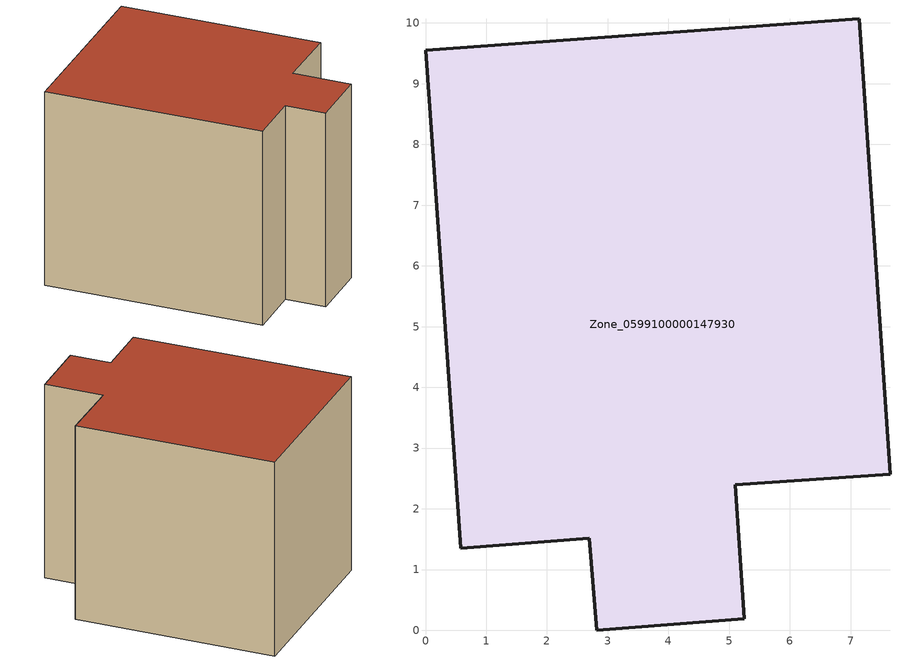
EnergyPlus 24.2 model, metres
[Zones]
Zone_0599100000147930
 floor ground (C_G): 0.58,1.35 0,9.55 7.14,10.07 7.65,2.57 5.1,2.4 5.25,0.19 2.82,0 2.7,1.52 z0
 wall outside (C_F): 0,9.55 0.58,1.35 2.7,1.52 2.82,0 5.25,0.19 5.1,2.4 7.65,2.57 7.14,10.07 0,9.55 z0:7.57
 roof outside (C_R): 5.25,0.19 5.1,2.4 7.65,2.57 7.14,10.07 0,9.55 0.58,1.35 2.7,1.52 2.82,0 z7.57
[BUILDING]
Pand.0599100000147930: North Axis=0; Terrain=City; Loads Convergence Tolerance Value=0.04; Temperature Convergence Tolerance Value=0.4; Solar Distribution=FullExterior; Maximum Number of Warmup Days=25; Minimum Number of Warmup Days=1
[Site:Location]
Rotterdam.The.Hague.AP_ZH_NLD Design_Conditions: Latitude=51.96; Longitude=4.45; Time Zone=1; Elevation=-4.5
[SITE:GROUNDTEMPERATURE:BUILDINGSURFACE]
18, 18, 18, 18, 18, 18, 18, 18, 18, 18, 18, 18
[MATERIAL] Thermal Absorptance=0.9; Solar Absorptance=0.7; Visible Absorptance=0.7
Name | Roughness | Thickness | Conductivity | Density | Specific Heat
G.TC.1946 | MediumSmooth | 0.15 | 1 | 540 | 1210
F.TC.1946 | Rough | 0.3 | 0.857143 | 1920 | 840
R.TC.1946 | MediumRough | 0.2 | 0.909091 | 1500 | 1000
[CONSTRUCTION]
C_G: G.TC.1946
C_F: F.TC.1946
C_R: R.TC.1946
[ZONE]
Zone_0599100000147930: Type=1; Multiplier=1; Ceiling Height=Autocalculate; Volume=Autocalculate; Floor Area=autocalculate; Part of Total Floor Area=Yes
[ZONEINFILTRATION:DESIGNFLOWRATE]
Infil_Zone_0599100000147930: Zone or ZoneList or Space or SpaceList=Zone_0599100000147930; Schedule=AlwaysOn; Design Flow Rate Calculation Method=Flow/Area; Flow Rate per Floor Area=0.003; Constant Term Coefficient=1; Temperature Term Coefficient=0; Velocity Term Coefficient=0; Velocity Squared Term Coefficient=0
[HVACTEMPLATE:ZONE:IDEALLOADSAIRSYSTEM]
Zone_0599100000147930: Maximum Heating Supply Air Temperature=50; Minimum Cooling Supply Air Temperature=13; Maximum Heating Supply Air Humidity Ratio=0.0156; Minimum Cooling Supply Air Humidity Ratio=0.0077; Heating Limit=NoLimit; Cooling Limit=NoLimit; Dehumidification Control Type=ConstantSensibleHeatRatio; Cooling Sensible Heat Ratio=0.7; Dehumidification Setpoint=60; Humidification Control Type=None; Humidification Setpoint=30; Outdoor Air Method=None; Outdoor Air Flow Rate per Person=0.00944; Outdoor Air Flow Rate per Zone Floor Area=0; Outdoor Air Flow Rate per Zone=0; Demand Controlled Ventilation Type=None; Outdoor Air Economizer Type=NoEconomizer; Heat Recovery Type=None; Sensible Heat Recovery Effectiveness=0.7; Latent Heat Recovery Effectiveness=0.65
[ZONECONTROL:THERMOSTAT]
ThermostatControl_Zone_0599100000147930: Zone or ZoneList=Zone_0599100000147930; Control Type Schedule=DualSetpointControlType; Control 1=Thermostat_Zone_0599100000147930; Temperature Difference Between Cutout And Setpoint=0
[THERMOSTATSETPOINT:DUALSETPOINT]
Thermostat_Zone_0599100000147930: Heating Setpoint Temperature Schedule=HeatingSetpoint_Zone_0599100000147930; Cooling Setpoint Temperature Schedule=CoolingSetpoint_Zone_0599100000147930
[SCHEDULE:COMPACT]
HeatingSetpoint_Zone_0599100000147930: Through: 12/31, For: AllDays, Until: 24:00, 21
CoolingSetpoint_Zone_0599100000147930: Through: 12/31, For: AllDays, Until: 24:00, 24
DualSetpointControlType: Through: 12/31, For: AllDays, Until: 24:00, 4
AlwaysOn: Through: 12/31, For: AllDays, Until: 24:00, 1
